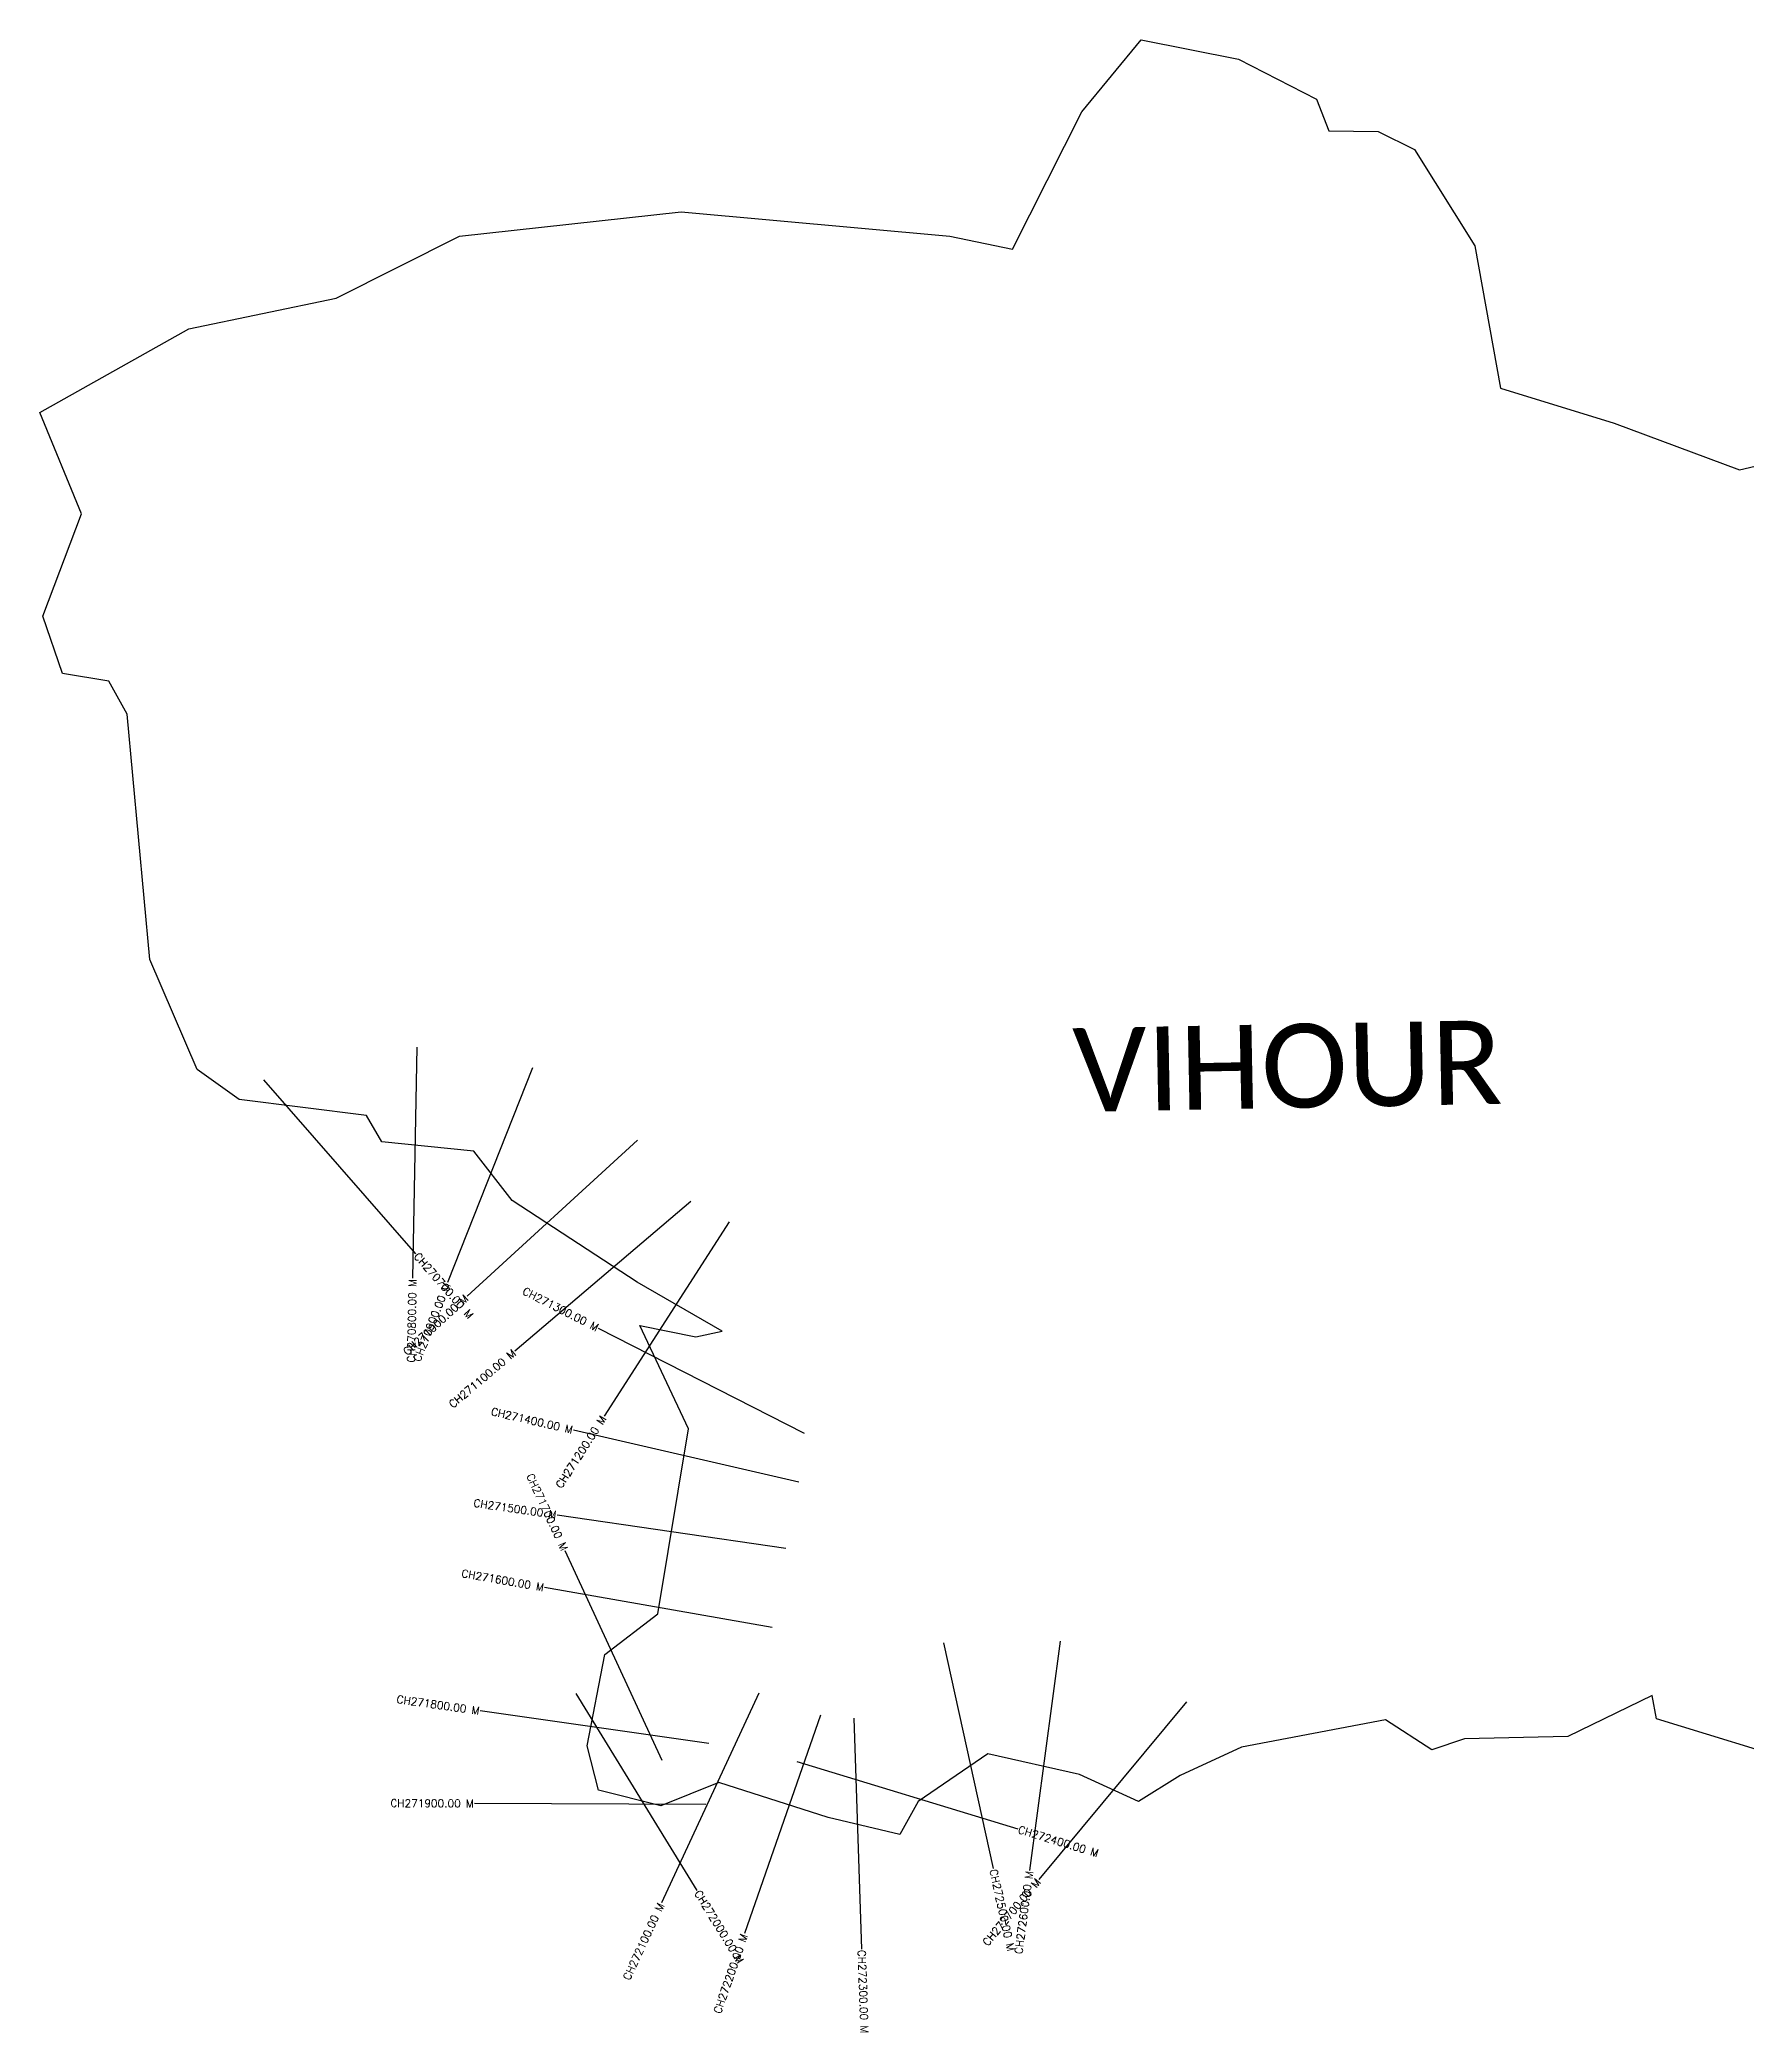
# Model space of a CAD drawing. Header units: metres. Extents: x 281090 to 285520, y 2029182 to 2031768.
# Drawn here: x 281090 to 283305, y 2029182 to 2031768 of the extents above; entities that cross this region are included whole.
import ezdxf
from ezdxf.enums import TextEntityAlignment as Align

# ---------------------------------------------------------------- set-up
doc = ezdxf.new("R2010")
doc.units = ezdxf.units.M
for name, color, linetype in [('CS', 134, 'Continuous'), ('CSMark', 6, 'Continuous'), ('village', 3, 'Continuous'), ('VILLAGE NAME', 250, 'Continuous')]:
    doc.layers.add(name, color=color, linetype=linetype)
doc.styles.get("Standard").update_dxf_attribs({"font": 'simplex.shx'})

msp = doc.modelspace()

# ---------------------------------------------------------------- linework, layer by layer
at = {"layer": 'CS'}
for p, q in [((281578.9, 2030460.6), (281573.5, 2030160.7)), ((281729.3, 2030434), (281618.8, 2030155.1)), ((281379.8, 2030418.3), (281577.5, 2030192.7)), ((281865.6, 2030340), (281644.3, 2030137.5)), ((281934.9, 2030260.4), (281706.2, 2030066.2)), ((281984.3, 2030234.2), (281822, 2029981.9)), ((282082.3, 2029959.3), (281815, 2030095.5)), ((282074.7, 2029896.2), (281782.3, 2029963.7)), ((282057.9, 2029810.2), (281761.1, 2029853.5)), ((281897.6, 2029535), (281771.5, 2029807.2)), ((282040.4, 2029707.4), (281744.9, 2029759.2)), ((282262.7, 2029687.7), (282327.1, 2029394.7)), ((282414.2, 2029689.6), (282374.3, 2029392.2)), ((281958.2, 2029556.8), (281661.2, 2029599.2)), ((281785.6, 2029621.6), (281942.6, 2029366)), ((282022.8, 2029622.2), (281896.7, 2029350)), ((282578.1, 2029611), (282386.3, 2029380.4)), ((282102.9, 2029593.7), (282004.5, 2029310.3)), ((282146.2, 2029589.9), (282156.4, 2029290.1)), ((282072.1, 2029533.6), (282359, 2029446)), ((281954.1, 2029477.6), (281654.1, 2029479))]:
    msp.add_line(p, q, dxfattribs=at)
at = {"layer": 'village', "color": 3, "true_color": 0x00ff00}
msp.add_polyline3d([(283388.4, 2029527.5, 0), (283188.1, 2029588.9, 0), (283182.8, 2029619, 0), (283073, 2029566, 0), (282938.9, 2029562.8, 0), (282896.8, 2029548.9, 0), (282836.3, 2029587.6, 0), (282649.7, 2029552.2, 0), (282569.8, 2029515.3, 0), (282515.7, 2029481.8, 0), (282439.3, 2029516.7, 0), (282320.2, 2029543.7, 0), (282229.6, 2029481.8, 0), (282206.2, 2029438.6, 0), (282113.1, 2029461, 0), (281971.1, 2029506.2, 0), (281895.6, 2029475.8, 0), (281814.9, 2029496.4, 0), (281800.2, 2029553.8, 0), (281822.9, 2029672.3, 0), (281892, 2029725.1, 0), (281931.6, 2029965.2, 0), (281868.5, 2030099.4, 0), (281941.2, 2030084.6, 0), (281975.5, 2030092.1, 0), (281865, 2030155.6, 0), (281702.6, 2030261.9, 0), (281653, 2030325.8, 0), (281533.7, 2030337.7, 0), (281513.7, 2030371.9, 0), (281348.4, 2030392.9, 0), (281294.1, 2030431.8, 0), (281232.5, 2030574.6, 0), (281203.2, 2030893.2, 0), (281179.1, 2030935.7, 0), (281119.2, 2030945.8, 0), (281093.5, 2031020.3, 0), (281143.6, 2031153, 0), (281089.7, 2031284.5, 0), (281283, 2031393.1, 0), (281474.5, 2031433.1, 0), (281634.3, 2031513.4, 0), (281922.1, 2031544.9, 0), (282270.9, 2031513.4, 0), (282352.4, 2031496.5, 0), (282442.1, 2031674.8, 0), (282519.2, 2031768.3, 0), (282645.7, 2031743.2, 0), (282747, 2031691.3, 0), (282763, 2031650.1, 0), (282826.9, 2031649.3, 0), (282874.3, 2031626, 0), (282952.3, 2031500.8, 0), (282985.7, 2031316.2, 0), (283133.1, 2031270.7, 0), (283295.8, 2031210, 0), (283423.4, 2031240.1, 0)], dxfattribs=at)

# ---------------------------------------------------------------- texts
at = {"layer": 'CSMark'}
for s, rotation, p in [('CH270700.00 M', 311.2361, (281578.2, 2030191.9)), ('CH272400.00 M', 343.0191, (282360, 2029445.7)), ('CH272500.00 M', 282.3964, (282327.3, 2029393.7)), ('CH272000.00 M', 301.5624, (281943.1, 2029365.2)), ('CH272300.00 M', 271.9598, (282156.5, 2029289.1))]:
    msp.add_text(s, height=10, rotation=rotation, dxfattribs=at).set_placement(p, align=Align.MIDDLE_LEFT)
for s, rotation, p in [('CH270800.00 M', 88.9645, (281573.5, 2030159.7)), ('CH270900.00 M', 68.3876, (281618.5, 2030154.1)), ('CH271300.00 M', 332.9928, (281814.1, 2030096)), ('CH271000.00 M', 42.4503, (281643.5, 2030136.8)), ('CH271100.00 M', 40.3255, (281705.4, 2030065.6)), ('CH271400.00 M', 347.0117, (281781.4, 2029963.9)), ('CH271200.00 M', 57.2468, (281821.4, 2029981)), ('CH271700.00 M', 294.8514, (281771.1, 2029808.1)), ('CH271500.00 M', 351.6965, (281760.1, 2029853.7)), ('CH271600.00 M', 350.0541, (281743.9, 2029759.4)), ('CH271800.00 M', 351.8835, (281660.3, 2029599.3)), ('CH271900.00 M', 359.732, (281653.1, 2029479)), ('CH272600.00 M', 82.3606, (282374.2, 2029391.2)), ('CH272700.00 M', 50.2569, (282385.7, 2029379.6)), ('CH272100.00 M', 65.136, (281896.3, 2029349.1)), ('CH272200.00 M', 70.8438, (282004.2, 2029309.3))]:
    msp.add_text(s, height=10, rotation=rotation, dxfattribs=at).set_placement(p, align=Align.MIDDLE_RIGHT)
at = {"layer": 'VILLAGE NAME', "insert": (282429.5, 2030485.3), "char_height": 108.748, "attachment_point": 1, "rotation": 1.1028}
msp.add_mtext_dynamic_manual_height_columns('{\\fCalibri|b0|i0|c0|p34;VIHOUR}', width=726.929, gutter_width=543.7, heights=[0], dxfattribs=at)

doc.saveas('drawing.dxf')
